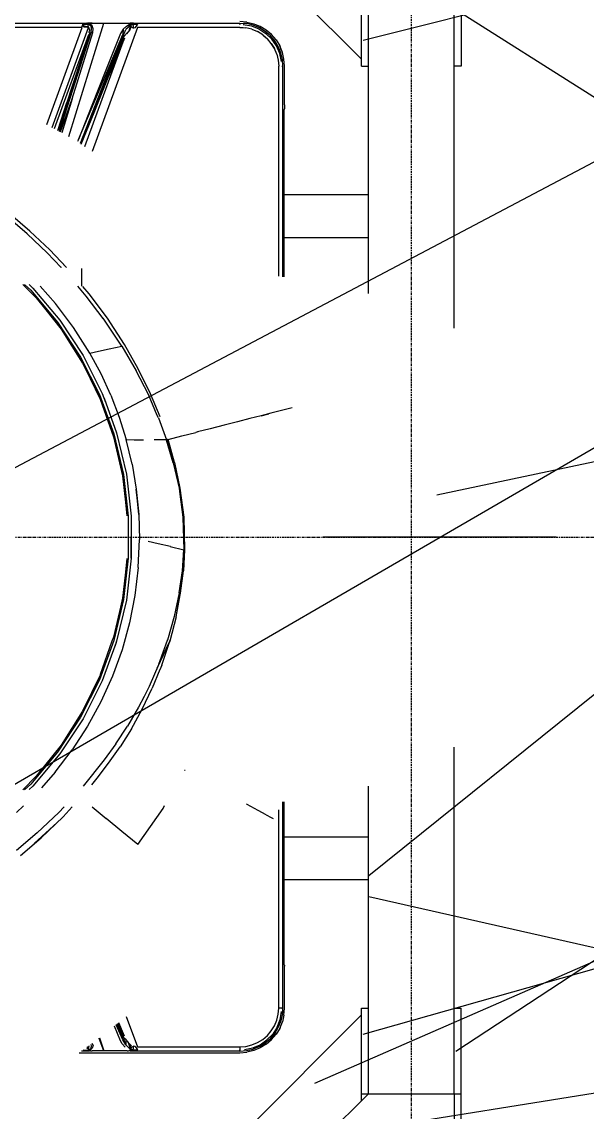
# Model space of a CAD drawing. Header units: millimetres. Extents: x -57554 to 16546, y 2142 to 98430.
# Drawn here: x 8861 to 9520, y 34676 to 35949 of the extents above; entities that cross this region are included whole.
import ezdxf

# ---------------------------------------------------------------- set-up
doc = ezdxf.new("R2010")
doc.units = ezdxf.units.MM
doc.linetypes.add('DXK_LINE_DOT3', pattern=[5.9187, 2.979, -0.9799, 0.9799, -0.9799])
doc.layers.add('S-Z2-A_TEXTUAL_ANNOTATION', color=7, linetype='Continuous')

msp = doc.modelspace()

# ---------------------------------------------------------------- linework, layer by layer
at = {"color": 1, "linetype": 'DXK_LINE_DOT3'}
for p, q in [((9315.2, 28847.3), (9315.2, 41847.3)), ((-6934.8, 35347.3), (15065.2, 35347.3))]:
    msp.add_line(p, q, dxfattribs=at)
at = {"color": 2, "linetype": 'Continuous'}
for p, q in [((9373.2, 36147.3), (9373.2, 35897.3)), ((9257.2, 35905.3), (9123.2, 36039.3)), ((9257.2, 35897.3), (9257.2, 36005.3)), ((9265.2, 35631.8), (9265.2, 35969.5)), ((9365.2, 35591.3), (9365.2, 35969.5)), ((8595.5, 35947.5), (8931.2, 35947.5)), ((8915.4, 35815.1), (8956.4, 35947.3)), ((8935.6, 35947.5), (8931.2, 35946)), ((8931.2, 35947.5), (8935.6, 35947.5)), ((8931.2, 35946), (8936.3, 35946.4)), ((8935.6, 35947.5), (8937.4, 35947.5)), ((8935.6, 35947.5), (8939.5, 35947.4)), ((8936.3, 35946.4), (8939.3, 35945.8)), ((8939.5, 35947.4), (8937.4, 35947.5)), ((8939.3, 35945.8), (8938.5, 35944.7)), ((8939.9, 35946.5), (8939.3, 35945.8)), ((8939.3, 35945.8), (8939.6, 35946.2)), ((8941.4, 35944), (8939.3, 35945.8)), ((8942.7, 35947.3), (8939.5, 35947.4)), ((8939.5, 35947.4), (8942.7, 35947.3)), ((8940.1, 35946.7), (8939.6, 35946.2)), ((8939.9, 35946.5), (8940.1, 35946.7)), ((8940.1, 35946.7), (8940.8, 35947)), ((8942.7, 35944.2), (8940.1, 35946.7)), ((8940.8, 35947), (8941.7, 35947.2)), ((8941.7, 35947.2), (8942.7, 35947.3)), ((8941.7, 35947.2), (8942.7, 35947.3)), ((8942.7, 35947.3), (8956.4, 35947.3)), ((8956.4, 35947.3), (8983.7, 35947.3)), ((8982.7, 35944.1), (8986.7, 35946.5)), ((8983.7, 35947.3), (8987.1, 35947.4)), ((8983.7, 35947.3), (8985, 35947.2)), ((8985, 35947.2), (8986, 35946.9)), ((8986, 35946.9), (8989.2, 35947.5)), ((8986.7, 35946.5), (8986, 35946.9)), ((8987.7, 35945.1), (8986.7, 35946.5)), ((8986.7, 35946.5), (8990.4, 35945.9)), ((8989.2, 35947.5), (8987.1, 35947.4)), ((8987.1, 35947.4), (8991.1, 35947.5)), ((8987.7, 35945.1), (8990.4, 35945.9)), ((8991.1, 35947.5), (8989.2, 35947.5)), ((8989.2, 35947.5), (8995.5, 35947.1)), ((8995.5, 35945.5), (8990.4, 35945.9)), ((8990.4, 35945.9), (8991, 35941.8)), ((8991.1, 35947.5), (8995.5, 35947.5)), ((8993.1, 35942.2), (8995.5, 35945.5)), ((8995.5, 35947.5), (9115.2, 35947.5)), ((8995.5, 35946.4), (8995.5, 35946.8)), ((8995.5, 35946.8), (8995.5, 35946.4)), ((8995.5, 35945), (8995.5, 35945.5)), ((9123.3, 35948.7), (9115.2, 35949.4)), ((9115.2, 35947.5), (9119.3, 35947.2)), ((9115.2, 35947.5), (9123, 35946.9)), ((9115.2, 35946), (9115.2, 35946.4)), ((9115.2, 35946.4), (9115.2, 35946.1)), ((9115.2, 35946.1), (9115.2, 35946)), ((9119.1, 35945.9), (9128.6, 35944.2)), ((9123, 35946.9), (9119.3, 35947.2)), ((9130.7, 35945.1), (9123, 35946.9)), ((9123.3, 35948.7), (9131.3, 35946.8)), ((9131.3, 35946.8), (9135, 35945.3)), ((9131.3, 35946.8), (9138.8, 35943.7)), ((8931.2, 35942.5), (8595.5, 35942.5)), ((8889.9, 35829.2), (8931.2, 35942.5)), ((8896.1, 35825.8), (8938.6, 35942.6)), ((8898.8, 35824.3), (8938.8, 35934.4)), ((8902.8, 35822.1), (8939.9, 35935.7)), ((8939.9, 35935.7), (8902.9, 35822)), ((8904.7, 35821), (8941.6, 35936.4)), ((8919.6, 35859), (8943.6, 35936.5)), ((8926.7, 35811.5), (8978.4, 35934.4)), ((8978.4, 35934.4), (8928.9, 35807.1)), ((8979.3, 35933.3), (8929.1, 35807)), ((8935.6, 35943.2), (8931.2, 35945)), ((8931.2, 35945), (8933.6, 35942.9)), ((8931.2, 35945), (8931.2, 35944.4)), ((8931.2, 35944.4), (8931.2, 35943.8)), ((8931.2, 35943.2), (8931.2, 35943.8)), ((8935.9, 35943.2), (8933.6, 35942.9)), ((8938.6, 35942.6), (8933.6, 35942.9)), ((8935.9, 35943.2), (8938.5, 35944.7)), ((8935.9, 35943.2), (8938.6, 35942.6)), ((8938.7, 35942.5), (8937.9, 35943.4)), ((8939.2, 35941.4), (8938.7, 35942.5)), ((8939.9, 35935.7), (8938.8, 35934.4)), ((8939.5, 35940), (8939.2, 35941.4)), ((8939.4, 35936.5), (8939.6, 35938.4)), ((8939.9, 35935.7), (8939.4, 35936.5)), ((8939.4, 35936.5), (8940.7, 35936.1)), ((8939.5, 35940), (8939.6, 35938.4)), ((8941.6, 35936.4), (8939.9, 35935.7)), ((8940.7, 35936.1), (8939.9, 35935.7)), ((8941.6, 35936.4), (8940.7, 35936.1)), ((8942, 35941.4), (8941.4, 35944)), ((8941.6, 35936.4), (8942, 35941.4)), ((8943.6, 35936.5), (8941.6, 35936.4)), ((8944, 35940.9), (8942.7, 35944.2)), ((8995.5, 35942.5), (8942.7, 35797.6)), ((8943.6, 35936.5), (8944, 35940.9)), ((8944, 35940.9), (8943.7, 35941.8)), ((8945.1, 35843.3), (8979.3, 35933.3)), ((8975.7, 35935.5), (8958.7, 35892.5)), ((8978.8, 35940.6), (8975.7, 35935.5)), ((8978.8, 35940.6), (8978.4, 35934.4)), ((8982.7, 35944.1), (8978.8, 35940.6)), ((8979.3, 35933.3), (8978.8, 35940.6)), ((8979.3, 35933.3), (8982.1, 35940)), ((8980.1, 35932.3), (8983.9, 35936.4)), ((8987.7, 35945.1), (8982.1, 35940)), ((8984.3, 35937), (8982.9, 35935)), ((8983.9, 35936.4), (8984.3, 35937)), ((8987.2, 35940), (8984.3, 35937)), ((8984.3, 35937), (8985.8, 35938.7)), ((8985.8, 35938.7), (8987.7, 35945.1)), ((8988.4, 35943.3), (8985.8, 35938.7)), ((8985.8, 35938.7), (8987.3, 35940.1)), ((8988.4, 35943.3), (8987.7, 35945.1)), ((8990.8, 35941.8), (8988.4, 35943.3)), ((8988.4, 35943.3), (8991, 35941.8)), ((8993.1, 35942.2), (8990.8, 35941.8)), ((9115.2, 35942.5), (8995.5, 35942.5)), ((9115.2, 35942.5), (9118.8, 35942.3)), ((9115.2, 35942.5), (9122.2, 35942)), ((9118.8, 35942.3), (9122.2, 35942)), ((9129.1, 35940.3), (9122.2, 35942)), ((9128.6, 35944.2), (9137.4, 35940.7)), ((9129.1, 35940.3), (9135.7, 35937.6)), ((9138, 35942.1), (9130.7, 35945.1)), ((9138.8, 35943.7), (9135, 35945.3)), ((9141.8, 35933.9), (9135.7, 35937.6)), ((9137.4, 35940.7), (9145.5, 35935.5)), ((9144.7, 35937.9), (9138, 35942.1)), ((9145.8, 35939.4), (9138.8, 35943.7)), ((9141.8, 35933.9), (9143.2, 35932.7)), ((9141.8, 35933.9), (9147.2, 35929.3)), ((9146.3, 35936.6), (9144.7, 35937.9)), ((9150.7, 35932.8), (9144.7, 35937.9)), ((9145.5, 35935.5), (9152.4, 35928.9)), ((9152, 35934.1), (9145.8, 35939.4)), ((9155.8, 35926.8), (9150.7, 35932.8)), ((9157.3, 35927.9), (9152, 35934.1)), ((8934.2, 35803.5), (8980.3, 35930.1)), ((8945.1, 35843.3), (8980.1, 35932.3)), ((8980.3, 35930.1), (8962.4, 35885.8)), ((9143.2, 35932.7), (9147.2, 35929.3)), ((9151.8, 35923.9), (9147.2, 35929.3)), ((9151.8, 35923.9), (9154.6, 35919.2)), ((9155.5, 35917.8), (9151.8, 35923.9)), ((9157.8, 35921), (9152.4, 35928.9)), ((9159.9, 35920.1), (9155.8, 35926.8)), ((9157.3, 35927.9), (9161.6, 35920.9)), ((9161.6, 35912.2), (9157.8, 35921)), ((9162.9, 35912.8), (9159.9, 35920.1)), ((9161.6, 35920.9), (9163.1, 35917.2)), ((9164.7, 35913.4), (9161.6, 35920.9)), ((9154.6, 35919.2), (9155.5, 35917.8)), ((9158.2, 35911.3), (9155.5, 35917.8)), ((9158.2, 35911.3), (9159.9, 35904.4)), ((9163.6, 35902.9), (9161.6, 35912.2)), ((9164.8, 35905.2), (9162.9, 35912.8)), ((9164.7, 35913.4), (9163.1, 35917.2)), ((9166.6, 35905.4), (9164.7, 35913.4)), ((9159.9, 35904.4), (9160.4, 35897.3)), ((9160.4, 35652.1), (9160.4, 35897.3)), ((9163.9, 35897.3), (9164.3, 35897.3)), ((9163.9, 35897.3), (9163.9, 35897.3)), ((9163.9, 35897.3), (9164.3, 35897.3)), ((9165.4, 35897.3), (9164.8, 35905.2)), ((9165.4, 35651.4), (9165.4, 35897.3)), ((9167.3, 35897.3), (9166.6, 35905.4)), ((9167.3, 35852.2), (9167.3, 35897.3)), ((9257.2, 35897.3), (9265.2, 35897.3)), ((9373.2, 35897.3), (9365.2, 35897.3)), ((8958.7, 35892.5), (8942.4, 35851.2)), ((8945.1, 35843.3), (8962.4, 35885.8)), ((8905.8, 35820.4), (8919.6, 35859)), ((8919.6, 35859), (8907.3, 35819.6)), ((8902.8, 35822.1), (8913.3, 35854.7)), ((8942.4, 35851.2), (8926.7, 35811.5)), ((9166.8, 35845.6), (9166.9, 35846.1)), ((9166.8, 35845.2), (9166.8, 35845.6)), ((9166.8, 35844.6), (9166.8, 35845.2)), ((9166.8, 35844.1), (9166.8, 35844.6)), ((9166.8, 35843.5), (9166.8, 35844.1)), ((9166.9, 35846.8), (9167, 35847)), ((9166.9, 35846.4), (9166.9, 35846.8)), ((9166.9, 35846.1), (9166.9, 35846.4)), ((9167, 35847.4), (9167.1, 35847.5)), ((9167, 35847.3), (9167, 35847.4)), ((9167, 35847.2), (9167, 35847.3)), ((9167, 35847), (9167, 35847.2)), ((9167.2, 35848.5), (9167.1, 35848.1)), ((9167.1, 35848.1), (9167.1, 35847.8)), ((9167.1, 35847.8), (9167.1, 35847.5)), ((9167.3, 35852.2), (9167.2, 35851.6)), ((9167.2, 35851.6), (9167.2, 35851)), ((9167.2, 35851), (9167.2, 35850.4)), ((9167.2, 35850.4), (9167.2, 35849.9)), ((9167.2, 35849.9), (9167.2, 35849.4)), ((9167.2, 35849.4), (9167.2, 35848.9)), ((9167.2, 35848.9), (9167.2, 35848.5)), ((8930.1, 35806.3), (8945.1, 35843.3)), ((9166.8, 35842.9), (9166.8, 35843.5)), ((9166.8, 35842.3), (9166.8, 35842.9)), ((9166.8, 35651.2), (9166.8, 35842.3)), ((8926.7, 35811.5), (8925.8, 35809.3)), ((9166.8, 35747.3), (9265.2, 35747.3)), ((8867.1, 35701.3), (8844.6, 35720.7)), ((8870.2, 35704.5), (8847.3, 35723.9)), ((8893.5, 35682.6), (8870.2, 35704.5)), ((8890.2, 35679.4), (8867.1, 35701.3)), ((9166.8, 35697.3), (9265.2, 35697.3)), ((8906.5, 35662.3), (8890.2, 35679.4)), ((8912.8, 35662.3), (8893.5, 35682.6)), ((8912.8, 35662.3), (8909.4, 35665.8)), ((8906, 35662.8), (8906.5, 35662.3)), ((8930.2, 35660.9), (8930.2, 35640.2)), ((8861.7, 35642.3), (8877.5, 35626.6)), ((8871, 35635.8), (8863.9, 35642.5)), ((8869.3, 35642.2), (8873.5, 35638.2)), ((8899.8, 35620.2), (8881.9, 35640.2)), ((8935.8, 35628.7), (8925.9, 35640.3)), ((8939.3, 35631.5), (8932, 35640.1)), ((8871, 35635.8), (8902.4, 35598.4)), ((8873.5, 35638.2), (8905.2, 35600.5)), ((8955.6, 35602.6), (8935.8, 35628.7)), ((8960.5, 35602.9), (8939.3, 35631.5)), ((8877.5, 35626.6), (8888.6, 35612.7)), ((8921.1, 35592.1), (8899.8, 35620.2)), ((8888.6, 35612.7), (8906.7, 35590)), ((8957.1, 35600.6), (8955.5, 35602.8)), ((8960.5, 35602.9), (8958.9, 35605.1)), ((8980.4, 35572.4), (8960.5, 35602.9)), ((8902.4, 35598.4), (8929.3, 35557.5)), ((8905.2, 35600.5), (8932.3, 35559.3)), ((8906.7, 35590), (8931.6, 35550.5)), ((8940, 35562.3), (8921.1, 35592.1)), ((8977.2, 35570.4), (8957.1, 35600.6)), ((8940, 35562.3), (8950.3, 35564.5)), ((8950.3, 35564.5), (8962.6, 35567.3)), ((8962.6, 35567.3), (8977.2, 35570.4)), ((8977.2, 35570.4), (8994.2, 35541.5)), ((8996.5, 35543.9), (8980.4, 35572.4)), ((8929.3, 35557.5), (8951.2, 35513.8)), ((8932.3, 35559.3), (8954.4, 35515.2)), ((8953.1, 35538.1), (8940, 35562.3)), ((8931.6, 35550.5), (8934.4, 35544.7)), ((8934.4, 35544.7), (8951.9, 35508.4)), ((8964.5, 35513.1), (8953.1, 35538.1)), ((9008.3, 35513.7), (8994.2, 35541.5)), ((8997, 35543.1), (8995.4, 35545.8)), ((9010.8, 35514.8), (8997, 35543.1)), ((8951.2, 35513.8), (8967.9, 35467.9)), ((8954.4, 35515.2), (8958.2, 35504.8)), ((8964.5, 35513.1), (8974.3, 35487.4)), ((9018.8, 35489.5), (9008.3, 35513.7)), ((9022.1, 35487.7), (9010.8, 35514.8)), ((8951.9, 35508.4), (8967.5, 35464.3)), ((8956.6, 35509.4), (8971.3, 35468.9)), ((8974.3, 35487.4), (8982.4, 35461.2)), ((9020, 35486.8), (9018.8, 35489.5)), ((9022.1, 35487.7), (9020.9, 35490.4)), ((9139.8, 35489.1), (9126.7, 35485.8)), ((9151.1, 35492), (9139.8, 35489.1)), ((9139.8, 35489.1), (9149, 35491.4)), ((9160.6, 35494.4), (9151.1, 35492)), ((9168.2, 35496.2), (9160.6, 35494.4)), ((9176, 35498.1), (9168.2, 35496.2)), ((9020, 35486.8), (9029.4, 35461.1)), ((9096.7, 35478.1), (9080.4, 35473.9)), ((9112.2, 35482.1), (9096.7, 35478.1)), ((9126.7, 35485.8), (9112.2, 35482.1)), ((8967.5, 35464.3), (8975.7, 35428.9)), ((8967.9, 35467.9), (8979.2, 35420.3)), ((8971.3, 35468.9), (8972.1, 35465.6)), ((8971.3, 35468.9), (8982.7, 35420.9)), ((9031.1, 35461.7), (9030.5, 35461.5)), ((9031.1, 35461.7), (9031.3, 35461.3)), ((9031.3, 35461.3), (9047.2, 35465.4)), ((9047.2, 35465.4), (9063.8, 35469.6)), ((9066, 35470.2), (9063.8, 35469.6)), ((9080.4, 35473.9), (9065.8, 35470.2)), ((8982.4, 35461.2), (8991.7, 35461.1)), ((8989.3, 35432.4), (8982.4, 35461.2)), ((8991.7, 35461.1), (9002.6, 35461.1)), ((9002.1, 35461.1), (9002.6, 35461.1)), ((9015.1, 35461.1), (9015.2, 35461.1)), ((9029.4, 35461.1), (9015.1, 35461.1)), ((9029.4, 35460.9), (9015.2, 35461.1)), ((9030, 35461.3), (9029.4, 35461.1)), ((9029.5, 35460.7), (9029.4, 35460.9)), ((9030.1, 35460.9), (9029.5, 35460.7)), ((9037.4, 35434.1), (9029.5, 35460.7)), ((9037.4, 35434.1), (9029.5, 35460.7)), ((9030.5, 35461.5), (9030, 35461.3)), ((9030.1, 35460.9), (9030.7, 35461.1)), ((9037.4, 35434.1), (9030.1, 35460.9)), ((9030.7, 35461.1), (9031.3, 35461.3)), ((9038.8, 35434.5), (9031.3, 35461.3)), ((8975.7, 35428.9), (8978, 35418.7)), ((8989.3, 35432.4), (8994.2, 35403.3)), ((9037.4, 35434.1), (9044.2, 35404.4)), ((9038.8, 35434.5), (9045.2, 35404.6)), ((8978, 35418.7), (8981.6, 35388.3)), ((8979.2, 35420.3), (8984.9, 35371.7)), ((8982.7, 35420.9), (8988.4, 35371.9)), ((8994.2, 35403.3), (8997.1, 35373.9)), ((8995.5, 35389.7), (8994.2, 35403.3)), ((9044.2, 35404.4), (9045.1, 35397.6)), ((9045.2, 35404.6), (9049.6, 35370.8)), ((8981.6, 35388.3), (8983.4, 35372.3)), ((8997.1, 35373.9), (8995.5, 35389.7)), ((9045.1, 35397.6), (9048.7, 35370.7)), ((9049.6, 35370.8), (9046.1, 35397.7)), ((8997.1, 35373.9), (8997.9, 35344.4)), ((8984.9, 35371.7), (8984.9, 35322.8)), ((8988.4, 35371.9), (8988.4, 35342.4)), ((9048.7, 35370.7), (9049.6, 35332.6)), ((9049.6, 35370.8), (9050.6, 35332.6)), ((8988.4, 35322.6), (8988.4, 35347.3)), ((9484.3, 35347.3), (9212, 35347.3)), ((8988.4, 35342.4), (8988.4, 35322.6)), ((8996.5, 35311.7), (8997.9, 35344.4)), ((9019.9, 35339.4), (9008, 35342.1)), ((9034, 35336.2), (9019.9, 35339.4)), ((9033.8, 35336.2), (9049.6, 35332.6)), ((8984.9, 35322.8), (8979.2, 35274.3)), ((8983.4, 35322.3), (8981.6, 35306.3)), ((8988.4, 35322.6), (8982.7, 35273.7)), ((9048, 35308.1), (9049.9, 35332.6)), ((9049.6, 35332.6), (9048, 35308.1)), ((9050.6, 35332.6), (9049.2, 35308)), ((8996.5, 35311.7), (8992.7, 35279.3)), ((8981.6, 35306.3), (8978, 35275.9)), ((9044.3, 35282.1), (9048, 35308.1)), ((9045.9, 35281.8), (9049.2, 35308)), ((8979.2, 35274.3), (8967.9, 35226.7)), ((8982.7, 35273.7), (8971.3, 35225.7)), ((8978, 35275.9), (8975.7, 35265.6)), ((8992.7, 35279.3), (8986.3, 35247.2)), ((9044.3, 35282.1), (9038.5, 35254.8)), ((9040.7, 35254.3), (9045.6, 35280)), ((9042, 35261.3), (9045.9, 35281.8)), ((8975.7, 35265.6), (8967.5, 35230.3)), ((9040.7, 35254.3), (9042, 35261.3)), ((8986.3, 35247.2), (8977.6, 35215.6)), ((9038.5, 35254.8), (9030.7, 35226.8)), ((9040.7, 35254.3), (9033.3, 35225.9)), ((8967.9, 35226.7), (8951.2, 35180.8)), ((8965.9, 35225.7), (8952.2, 35187)), ((8970.8, 35224.3), (8954.4, 35179.4)), ((8967.5, 35230.3), (8965.9, 35225.7)), ((8971.3, 35225.7), (8969.1, 35219.7)), ((9033.3, 35225.9), (9018.4, 35193.7)), ((9020.7, 35199), (9030.7, 35226.8)), ((9020.7, 35199), (9033.3, 35225.9)), ((9023.9, 35197.8), (9033.3, 35225.9)), ((9030.7, 35226.8), (9030.8, 35227.2)), ((9033.3, 35225.9), (9033.4, 35226.4)), ((8977.6, 35215.6), (8966.4, 35184.9)), ((9020.7, 35199), (9009.2, 35172.7)), ((9023.9, 35197.8), (9021.7, 35192.3)), ((8951.9, 35186.2), (8931.6, 35144.1)), ((8952.2, 35187), (8951.9, 35186.2)), ((8966.4, 35184.9), (8953, 35155.1)), ((9021.8, 35192.7), (9012.9, 35170.9)), ((8951.2, 35180.8), (8929.3, 35137.1)), ((8954.4, 35179.4), (8932.3, 35135.3)), ((9001.1, 35146.3), (9012.9, 35170.9)), ((9009.2, 35172.7), (9003.3, 35161.1)), ((9003.4, 35161.3), (8996.9, 35148.6)), ((8931.6, 35144.1), (8906.7, 35104.5)), ((8953, 35155.1), (8937.4, 35126.4)), ((8996.9, 35148.6), (8983.9, 35126.5)), ((8988.5, 35123.6), (9001.1, 35146.3)), ((8929.3, 35137.1), (8902.4, 35096.2)), ((8932.3, 35135.3), (8905.2, 35094.1)), ((8937.4, 35126.4), (8919.5, 35099)), ((8970.5, 35106), (8983.9, 35126.5)), ((8988.5, 35123.6), (8975.4, 35102.6)), ((8970.5, 35106), (8956.9, 35087.1)), ((8902.4, 35096.2), (8871, 35058.8)), ((8905.2, 35094.1), (8873.5, 35056.4)), ((8906.7, 35104.5), (8877.5, 35068)), ((8899.7, 35072.9), (8919.5, 35099)), ((8962, 35083.3), (8975.4, 35102.6)), ((9365.2, 34725.1), (9365.2, 35102.2)), ((8956.9, 35087.1), (8932.2, 35056.6)), ((8948.6, 35065.7), (8962, 35083.3)), ((8877.5, 35068), (8861.7, 35052.2)), ((8899.7, 35072.9), (8883.5, 35054.7)), ((9050.6, 35075.1), (9050.7, 35075.3)), ((9050.7, 35075.3), (9051.2, 35075.1)), ((8871, 35058.8), (8863.9, 35052.1)), ((8873.5, 35056.4), (8869.3, 35052.4)), ((8942.3, 35058.2), (8948.6, 35065.7)), ((8942.5, 35058.2), (8948.6, 35065.7)), ((9265.2, 34725.1), (9265.2, 35056.3)), ((8862.5, 35033.5), (8854.5, 35025.7)), ((8909.9, 35032.3), (8903.8, 35025.8)), ((8909, 35020.7), (8919.6, 35032.3)), ((8942.7, 35032.3), (8959.1, 35018.7)), ((8996.1, 34988.3), (9025.5, 35030.5)), ((9025.5, 35030.5), (9027.3, 35033.8)), ((9122.8, 35035.7), (9123.8, 35035.2)), ((9136.4, 35028.2), (9123.8, 35035.2)), ((9160.4, 34797.3), (9160.4, 35028.8)), ((9165.4, 34797.3), (9165.4, 35038.3)), ((9166.8, 34852.3), (9166.8, 35038.3)), ((8903.8, 35025.8), (8878.5, 35001.8)), ((8883.4, 34996.3), (8909, 35020.7)), ((8977.4, 35003.6), (8959.1, 35018.7)), ((9145.8, 35023.1), (9136.4, 35028.2)), ((9145.8, 35023.1), (9151.6, 35020)), ((9151.6, 35020), (9153.8, 35018.7)), ((8875.2, 34989.4), (8901.8, 35013.9)), ((8996.1, 34988.3), (8977.4, 35003.6)), ((8878.5, 35001.8), (8854.5, 34981.5)), ((8859.1, 34975.7), (8883.4, 34996.3)), ((9166.8, 34997.3), (9265.2, 34997.3)), ((9166.8, 34947.3), (9265.2, 34947.3)), ((9166.8, 34851.7), (9166.8, 34852.3)), ((9166.8, 34851.1), (9166.8, 34851.7)), ((9166.8, 34850.5), (9166.8, 34851.1)), ((9166.8, 34849.9), (9166.8, 34850.5)), ((9166.8, 34849.4), (9166.8, 34849.9)), ((9166.8, 34848.9), (9166.8, 34849.4)), ((9166.9, 34848.5), (9166.8, 34848.9)), ((9166.9, 34848.1), (9166.9, 34848.5)), ((9166.9, 34847.8), (9166.9, 34848.1)), ((9167, 34847.6), (9166.9, 34847.8)), ((9167, 34847.4), (9167, 34847.6)), ((9167, 34847.3), (9167, 34847.4)), ((9167, 34847.3), (9167, 34847.2)), ((9167, 34847.2), (9167.1, 34847)), ((9167.2, 34845.7), (9167.1, 34847)), ((9167.1, 34846.8), (9167.1, 34846.5)), ((9167.1, 34846.5), (9167.2, 34846.1)), ((9167.2, 34845.2), (9167.2, 34845.7)), ((9167.2, 34844.7), (9167.2, 34845.2)), ((9167.3, 34842.3), (9167.2, 34844.7)), ((9167.3, 34797.3), (9167.3, 34842.3)), ((8982.6, 34787.4), (8995.5, 34752)), ((9123.2, 34655.3), (9257.2, 34789.3)), ((9158.2, 34783.3), (9159.9, 34790.2)), ((9159.9, 34790.2), (9160.4, 34797.3)), ((9161, 34797.3), (9160.4, 34797.3)), ((9161.7, 34797.3), (9161, 34797.3)), ((9162.3, 34797.3), (9161.7, 34797.3)), ((9162.1, 34783.9), (9163.8, 34793.3)), ((9162.8, 34797.3), (9162.3, 34797.3)), ((9163.4, 34797.3), (9162.8, 34797.3)), ((9162.9, 34781.8), (9164.3, 34787.5)), ((9163.9, 34797.3), (9163.4, 34797.3)), ((9163.4, 34783.5), (9164.8, 34789.4)), ((9163.9, 34797.3), (9164.3, 34797.3)), ((9164.3, 34797.3), (9163.9, 34797.3)), ((9163.9, 34797.3), (9163.9, 34797.3)), ((9164.6, 34797.3), (9164.3, 34797.3)), ((9164.9, 34797.3), (9164.6, 34797.3)), ((9166.6, 34789.1), (9164.7, 34781.2)), ((9164.8, 34789.4), (9165.4, 34797.3)), ((9164.8, 34789.4), (9165.1, 34793.2)), ((9165.2, 34797.3), (9164.9, 34797.3)), ((9165.1, 34793.2), (9165.4, 34797.3)), ((9165.3, 34797.3), (9165.2, 34797.3)), ((9165.4, 34797.3), (9165.3, 34797.3)), ((9166.6, 34789.1), (9167.3, 34797.3)), ((9257.2, 34689.3), (9257.2, 34797.3)), ((9257.2, 34797.3), (9265.2, 34797.3)), ((9365.2, 34797.3), (9373.2, 34797.3)), ((9373.2, 34547.3), (9373.2, 34797.3)), ((8975.7, 34759.1), (8969, 34776.1)), ((8978.4, 34760.2), (8970.8, 34777.6)), ((8979.3, 34761.2), (8971.6, 34778.3)), ((8979.3, 34761.2), (8972.3, 34778.8)), ((8980.1, 34762.3), (8973.1, 34779.5)), ((8980.3, 34764.4), (8973.9, 34780.2)), ((9151.8, 34770.7), (9155.5, 34776.7)), ((9158.6, 34775), (9153.4, 34767)), ((9155.5, 34776.7), (9158.2, 34783.3)), ((9155.8, 34767.8), (9159.9, 34774.5)), ((9158.6, 34775), (9162.1, 34783.9)), ((9159.9, 34774.5), (9162.9, 34781.8)), ((9161.6, 34773.6), (9164.7, 34781.2)), ((9163.1, 34777.4), (9161.6, 34773.6)), ((9162.9, 34781.8), (9163.4, 34783.5)), ((9164.7, 34781.2), (9163.1, 34777.4)), ((8956.4, 34747.3), (8950.9, 34762)), ((8956.4, 34747.3), (8951.1, 34762.2)), ((8951.5, 34762.5), (8956.4, 34747.3)), ((8982, 34761), (8979.3, 34761.2)), ((8979.3, 34761.2), (8982.1, 34754.6)), ((8980.1, 34762.3), (8982, 34761)), ((9141.8, 34760.7), (9147.2, 34765.3)), ((9144.7, 34756.6), (9150.7, 34761.8)), ((9153.4, 34767), (9146.7, 34760.1)), ((9147.2, 34765.3), (9151.8, 34770.7)), ((9150.7, 34761.8), (9155.8, 34767.8)), ((9152, 34760.5), (9157.3, 34766.7)), ((9161.6, 34773.6), (9157.3, 34766.7)), ((9157.3, 34766.7), (9158.4, 34768.4)), ((8936.2, 34751.1), (8938.5, 34749.9)), ((8936.3, 34748.2), (8939.3, 34748.8)), ((8936.4, 34751.2), (8938.5, 34749.9)), ((8936.6, 34751.3), (8937.9, 34751.2)), ((8937.9, 34751.2), (8936.6, 34751.3)), ((8937.5, 34752), (8938.6, 34752)), ((8938.7, 34752.1), (8937.9, 34751.2)), ((8938.5, 34749.9), (8939.2, 34753.2)), ((8938.5, 34749.9), (8939.3, 34748.8)), ((8939.3, 34748.8), (8941.4, 34750.6)), ((8939.6, 34748.4), (8939.3, 34748.8)), ((8939.3, 34748.8), (8939.9, 34748.1)), ((8940.1, 34747.9), (8942.8, 34750.5)), ((8941.4, 34750.6), (8942, 34753.2)), ((8942, 34753.2), (8941.6, 34755)), ((8944, 34753.8), (8942.6, 34755.8)), ((8942.8, 34755.9), (8944, 34753.8)), ((8944, 34753.8), (8942.8, 34750.5)), ((8977.7, 34755.5), (8975.7, 34759.1)), ((8981.3, 34751.6), (8977.7, 34755.5)), ((8982.1, 34754.6), (8978.4, 34760.2)), ((8982, 34761), (8982.1, 34754.6)), ((8983.2, 34759.1), (8982, 34761)), ((8987.3, 34749), (8982.1, 34754.6)), ((8983.2, 34759.1), (8984.8, 34757.1)), ((8984.8, 34757.1), (8987.3, 34749)), ((8986.6, 34755.1), (8984.8, 34757.1)), ((8988.7, 34753.2), (8986.6, 34755.1)), ((8986.6, 34755.1), (8988.4, 34751.3)), ((8987.7, 34749.5), (8986.6, 34755.1)), ((8986.6, 34755.1), (8987.3, 34749)), ((8987.7, 34749.5), (8986.7, 34748.1)), ((8986.7, 34748.1), (8990.4, 34748.7)), ((8988.4, 34751.3), (8987.7, 34749.5)), ((8987.7, 34749.5), (8990.4, 34748.7)), ((8988.4, 34751.3), (8990.8, 34752.8)), ((8990.8, 34752.8), (8990.4, 34748.7)), ((8990.4, 34748.7), (8995.5, 34748.6)), ((8993.1, 34752.4), (8990.8, 34752.8)), ((8993.1, 34752.4), (8995.5, 34748.6)), ((8995.5, 34752), (9115.2, 34752)), ((8995.5, 34749.1), (8995.5, 34749.6)), ((8995.5, 34748.6), (8995.5, 34749.1)), ((9115.2, 34752), (9122.2, 34752.6)), ((9115.2, 34752), (9115.2, 34751.4)), ((9115.2, 34751.4), (9115.2, 34750.8)), ((9115.2, 34750.8), (9115.2, 34750.2)), ((9115.2, 34750.2), (9115.2, 34749.6)), ((9115.2, 34749.6), (9115.2, 34749.1)), ((9115.2, 34749.1), (9115.2, 34748.6)), ((9115.2, 34748.2), (9115.2, 34748.6)), ((9115.2, 34748.6), (9115.2, 34748.5)), ((9115.2, 34748.5), (9115.2, 34748.2)), ((9120.7, 34748.8), (9130.1, 34750.8)), ((9122.2, 34752.6), (9129.1, 34754.3)), ((9123, 34747.7), (9130.7, 34749.5)), ((9129.1, 34754.3), (9135.7, 34757)), ((9130.1, 34750.8), (9138.9, 34754.6)), ((9138, 34752.5), (9130.7, 34749.5)), ((9138.8, 34750.9), (9131.3, 34747.7)), ((9135.7, 34757), (9141.8, 34760.7)), ((9138, 34752.5), (9144.7, 34756.6)), ((9145.8, 34755.1), (9138.8, 34750.9)), ((9138.9, 34754.6), (9146.7, 34760.1)), ((9145.8, 34755.1), (9152, 34760.5)), ((8927.6, 34745.2), (9115.2, 34745.2)), ((8931.2, 34747), (8930.3, 34747)), ((8935.9, 34747.1), (8931.2, 34747)), ((8932.4, 34748.5), (8936.3, 34748.2)), ((8939.8, 34747.2), (8935.9, 34747.1)), ((8939.6, 34748.4), (8940.1, 34747.9)), ((8942.7, 34747.3), (8939.8, 34747.2)), ((8939.9, 34748.1), (8940.1, 34747.9)), ((8940.1, 34747.9), (8940.8, 34747.5)), ((8940.8, 34747.5), (8941.7, 34747.4)), ((8941.7, 34747.4), (8942.7, 34747.3)), ((8983.7, 34747.3), (8942.7, 34747.3)), ((8983.7, 34747.3), (8985, 34747.4)), ((8987.1, 34747.2), (8983.7, 34747.3)), ((8985, 34747.4), (8986, 34747.7)), ((8986, 34747.7), (8986.7, 34748.1)), ((8991.1, 34747.1), (8987.1, 34747.2)), ((8995.5, 34747), (8991.1, 34747.1)), ((8995.5, 34747.8), (8995.5, 34748.2)), ((8995.5, 34747.8), (8995.5, 34748.2)), ((9115.2, 34747), (8995.5, 34747)), ((9115.2, 34748.2), (9115.2, 34747.8)), ((9115.2, 34747.8), (9115.2, 34747.5)), ((9115.2, 34747), (9123, 34747.7)), ((9115.2, 34747.5), (9115.2, 34747.3)), ((9115.2, 34747.3), (9115.2, 34747.1)), ((9115.2, 34747.1), (9115.2, 34747)), ((9115.2, 34745.2), (9123.3, 34745.8)), ((9131.3, 34747.7), (9123.3, 34745.8)), ((9265.2, 34697.3), (9265.2, 34725.1)), ((9365.2, 34697.3), (9365.2, 34725.1)), ((9215.2, 34647.3), (9265.2, 34697.3)), ((9257.2, 34697.3), (9265.2, 34697.3)), ((9265.2, 34697.3), (9365.2, 34697.3)), ((9365.2, 34697.3), (9373.2, 34697.3)), ((9365.2, 34697.3), (9365.2, 34547.3))]:
    msp.add_line(p, q, dxfattribs=at)
at = {"layer": 'S-Z2-A_TEXTUAL_ANNOTATION'}
for p, q in [((9259, 35927.6), (9878.9, 36083.7)), ((9266.2, 36027.6), (10255.2, 35400.6)), ((8745.4, 35371.8), (9698.4, 35875.3)), ((9265.6, 34952.3), (10399.4, 35864.5)), ((8745.4, 34996.8), (9905, 35670.6)), ((9344.9, 35396.8), (9882.9, 35510.6)), ((9367, 34747), (10180.2, 35281.1)), ((9202.7, 34709.7), (10144.3, 35121.7)), ((9259, 34767), (10139.7, 35015.6)), ((9265.6, 34927.6), (10262.9, 34701.1)), ((9257.7, 34654.7), (10384.8, 34836.3))]:
    msp.add_line(p, q, dxfattribs=at)

doc.saveas('drawing.dxf')
